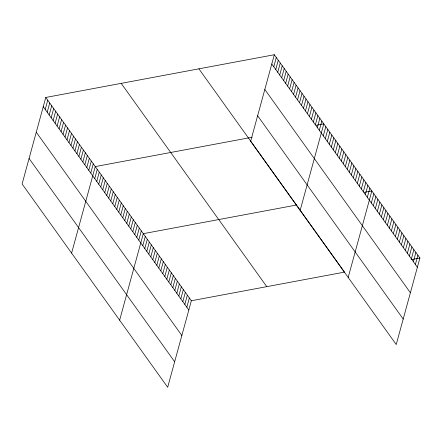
<?xml version="1.0" encoding="UTF-8"?>
<svg xmlns="http://www.w3.org/2000/svg" width="442" height="442" viewBox="0 0 442 442"><rect width="100%" height="100%" fill="white"/><g stroke="black" fill="none" stroke-linecap="round" stroke-linejoin="round"><path stroke-width="0.66" d="M45.769 97.461L22.1 183.977L167.678 387.269L191.347 300.753L45.769 97.461L274.322 54.731L419.9 258.023L396.231 344.539L250.653 141.247L274.322 54.731M45.222 109.467L47.747 100.224M47.2 112.229L49.725 102.992M49.178 114.992L51.708 105.754M51.161 117.76L53.686 108.522M53.139 120.522L55.664 111.285M55.117 123.29L57.648 114.047M57.101 126.053L59.626 116.815M59.079 128.821L61.604 119.578M61.057 131.583L63.587 122.346M63.04 134.346L65.565 125.108M65.018 137.114L67.549 127.876M66.996 139.876L69.527 130.639M68.98 142.644L71.505 133.401M70.958 145.407L73.488 136.169M72.936 148.169L75.466 138.932M74.919 150.937L77.444 141.7M76.897 153.7L79.427 144.462M78.875 156.468L81.405 147.225M80.858 159.23L83.383 149.993M82.836 161.999L85.367 152.755M84.82 164.761L87.345 155.523M86.798 167.524L89.323 158.286M88.776 170.292L91.306 161.048M90.759 173.054L93.284 163.816M71.598 253.095L95.262 166.579L252.167 137.247M94.737 178.618L97.268 169.374M96.743 181.408L99.268 172.17M98.743 184.203L101.268 174.966M100.743 186.999L103.273 177.761M102.743 189.795L105.273 180.557M104.748 192.59L107.273 183.353M106.749 195.386L109.279 186.148M108.749 198.182L111.279 188.944M110.754 200.977L113.279 191.74M112.754 203.773L115.279 194.535M114.754 206.569L117.285 197.331M116.76 209.364L119.285 200.127M118.76 212.16L121.285 202.917M120.76 214.956L123.29 205.712M122.76 217.751L125.29 208.508M124.766 220.547L127.29 211.304M126.766 223.337L129.296 214.099M128.766 226.133L131.296 216.895M130.771 228.928L133.296 219.691M132.771 231.724L135.296 222.486M134.771 234.52L137.302 225.282M136.777 237.315L139.302 228.078M138.777 240.111L141.302 230.873M119.638 320.179L143.307 233.669L296.438 205.038M142.777 245.702L145.308 236.464M144.783 248.498L147.308 239.26M146.783 251.294L149.313 242.056M148.783 254.089L151.313 244.846M150.788 256.885L153.313 247.642M152.788 259.681L155.313 250.437M154.788 262.476L157.319 253.233M156.794 265.266L159.319 256.029M158.794 268.062L161.319 258.824M160.794 270.858L163.325 261.62M162.794 273.653L165.325 264.415M164.8 276.449L167.325 267.211M166.8 279.245L169.33 270.007M168.8 282.04L171.33 272.802M170.805 284.836L173.33 275.598M172.805 287.632L175.33 278.394M174.805 290.427L177.336 281.189M176.811 293.223L179.336 283.985M178.811 296.018L181.336 286.775M180.811 298.814L183.342 289.571M182.811 301.61L185.342 292.366M184.817 304.405L187.342 295.162M186.817 307.196L189.347 297.958M273.775 66.736L276.3 57.499M275.753 69.499L278.283 60.261M277.731 72.267L280.261 63.024M279.714 75.029L282.239 65.792M281.692 77.798L284.223 68.554M283.676 80.56L286.201 71.322M285.654 83.323L288.178 74.085M287.632 86.091L290.162 76.853M289.615 88.853L292.14 79.615M291.593 91.621L294.118 82.378M293.571 94.384L296.101 85.146M295.554 97.146L298.079 87.908M297.532 99.914L300.057 90.676M299.51 102.677L302.041 93.439M301.494 105.445L304.019 96.201M303.472 108.207L305.997 98.969M305.45 110.975L307.98 101.732M307.433 113.738L309.958 104.5M309.411 116.5L311.942 107.262M311.389 119.268L313.919 110.03M313.372 122.031L315.897 112.793M315.35 124.799L317.881 115.555M317.328 127.561L319.859 118.323M319.312 130.324L321.837 121.086M300.151 210.364L323.82 123.854L316.273 125.263M323.29 135.887L325.82 126.65M325.295 138.683L327.82 129.44M327.295 141.479L329.82 132.235M329.296 144.274L331.826 135.031M331.301 147.07L333.826 137.827M333.301 149.86L335.826 140.622M335.301 152.656L337.832 143.418M337.307 155.451L339.832 146.214M339.307 158.247L341.832 149.009M341.307 161.043L343.837 151.805M343.307 163.838L345.837 154.601M345.312 166.634L347.837 157.396M347.313 169.43L349.837 160.192M349.313 172.225L351.843 162.988M351.318 175.021L353.843 165.783M353.318 177.817L355.843 168.579M355.318 180.612L357.849 171.369M357.324 183.408L359.849 174.165M359.324 186.204L361.849 176.96M361.324 188.999L363.854 179.756M363.324 191.789L365.854 182.552M365.33 194.585L367.854 185.347M367.33 197.381L369.855 188.143M348.191 277.454L371.86 190.938L364.318 192.347M371.335 202.972L373.86 193.734M373.335 205.768L375.86 196.53M375.335 208.563L377.866 199.325M377.341 211.359L379.866 202.121M379.341 214.155L381.866 204.917M381.341 216.95L383.871 207.712M383.341 219.746L385.872 210.508M385.347 222.541L387.872 213.298M387.347 225.337L389.872 216.094M389.347 228.133L391.877 218.889M391.352 230.928L393.877 221.685M393.352 233.719L395.877 224.481M395.352 236.514L397.883 227.276M397.358 239.31L399.883 230.072M399.358 242.105L401.883 232.868M401.358 244.901L403.889 235.663M403.358 247.697L405.889 238.459M405.364 250.492L407.889 241.255M407.364 253.288L409.889 244.05M409.364 256.084L411.894 246.846M411.369 258.879L413.894 249.642M413.369 261.675L415.894 252.437M415.369 264.471L417.9 255.227M191.347 300.753L344.478 272.128L328.461 249.763M411.099 259.669L419.9 258.023M271.791 63.968L417.375 267.266M264.819 89.472L410.397 292.764M257.631 115.743L403.209 319.041M198.9 68.83L302.444 213.425M302.842 213.983L316.052 232.431M316.455 232.989L328.063 249.205M121.191 83.361L266.769 286.654M43.239 106.699L188.817 309.991M36.266 132.202L181.844 335.495M29.078 158.474L174.656 361.766"/></g></svg>
